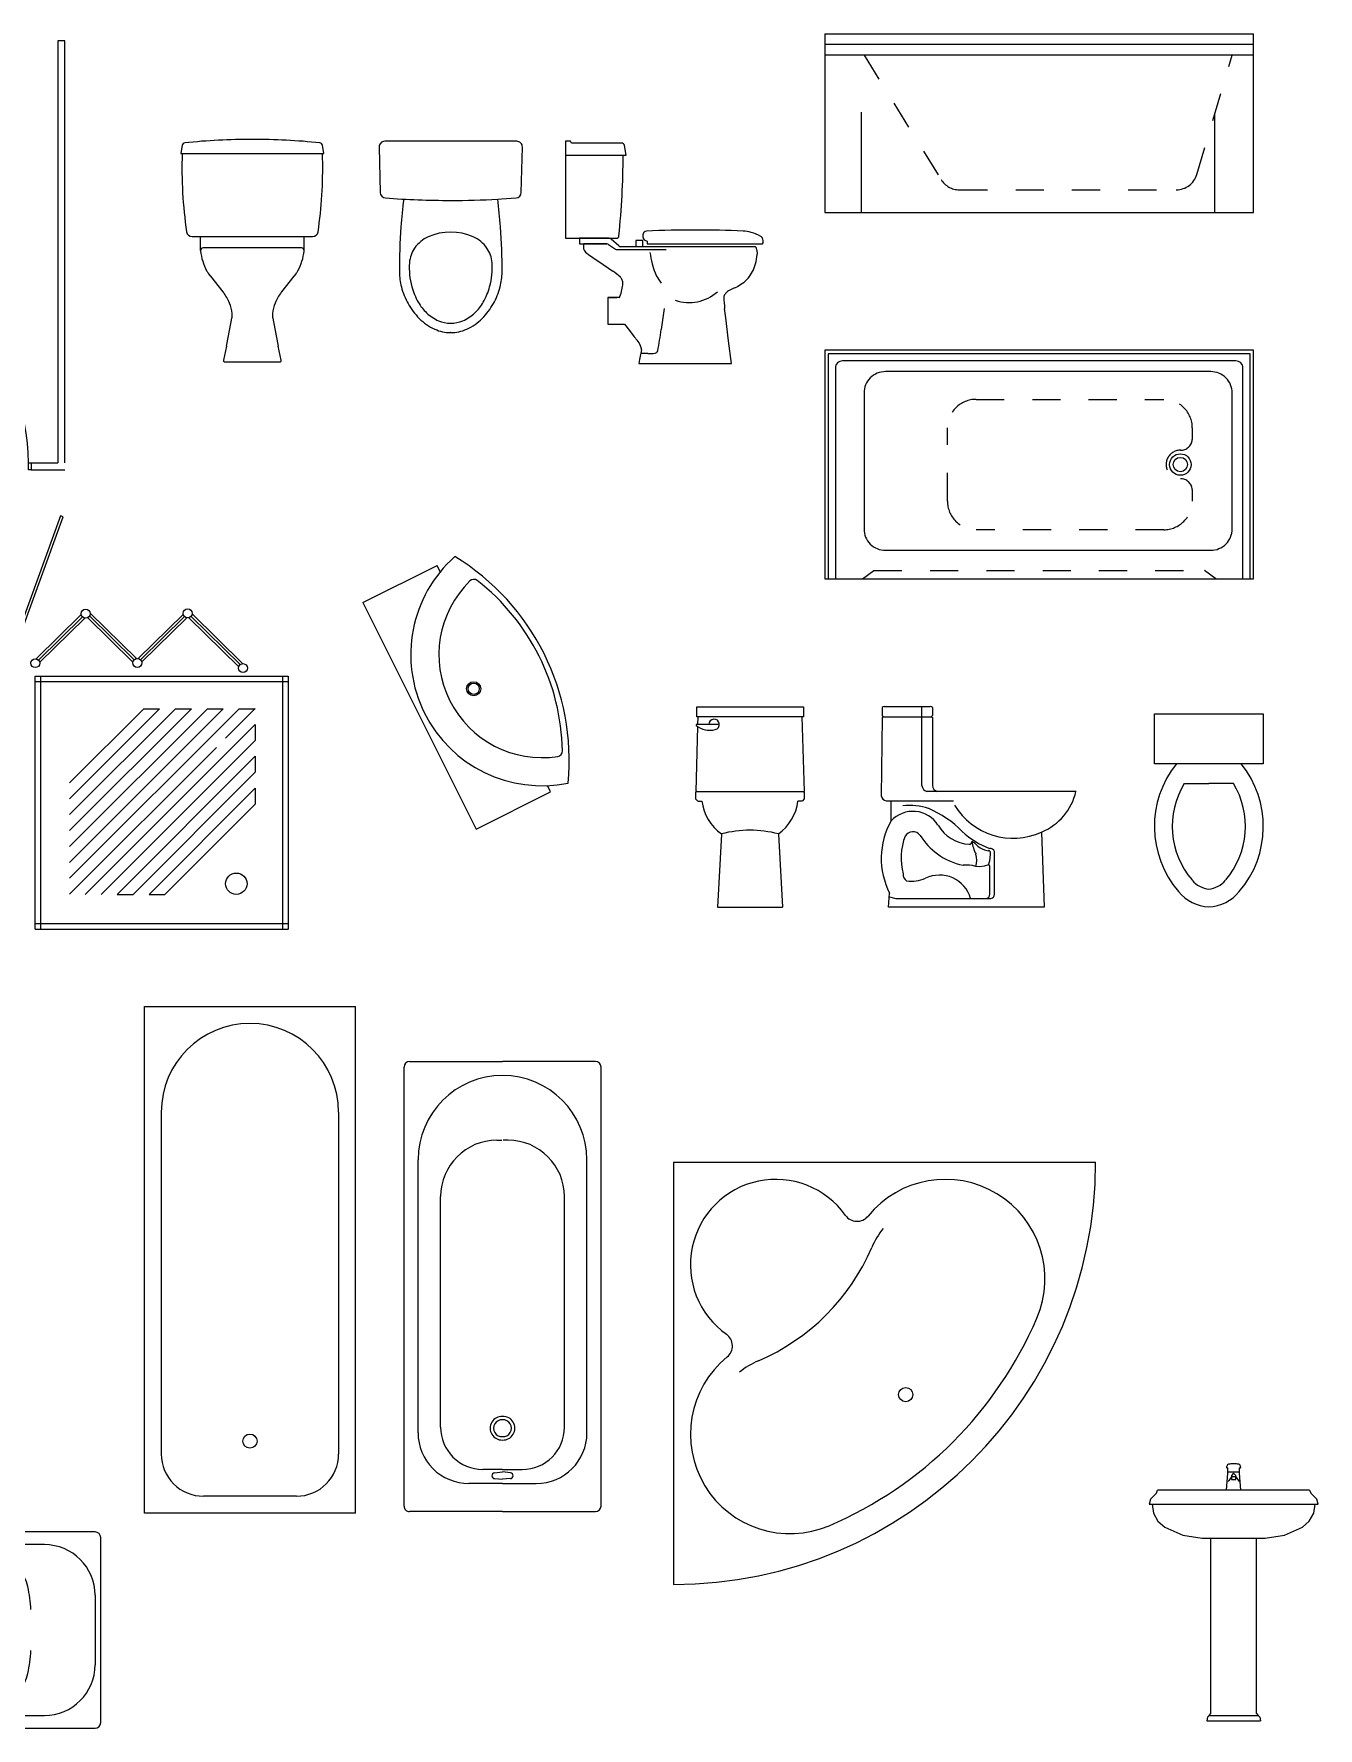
# Model space of a CAD drawing. Header units: millimetres. Extents: x -4763 to 645, y -25 to 217.
# Drawn here: x -50.4 to -45.84, y 17.08 to 23.1 of the extents above; entities that cross this region are included whole.
import ezdxf

# ---------------------------------------------------------------- set-up
doc = ezdxf.new("R2010")
doc.units = ezdxf.units.MM
doc.header["$LTSCALE"] = 0.5
doc.linetypes.add('DASHED', pattern=[15, 12, -3])
doc.linetypes.add('HIDDEN2', pattern=[4.7625, 3.175, -1.5875])
doc.layers.add('A223G3', color=3, linetype='Continuous', lineweight=0)
doc.layers.add('A740G3', color=3, linetype='Continuous', lineweight=0)
doc.layers.add('MEBEL', color=7, linetype='DASHED')

# ---------------------------------------------------------------- blocks, each defined once
blk = doc.blocks.new('sanitario06')
for p, q in [((0, 0.6811), (0, 0.3511)), ((1.58, 0.7011), (0.02, 0.7011)), ((1.6, 0.3511), (1.6, 0.6811)), ((1.32, 0.6511), (0.35, 0.6511)), ((1.3, 0.5711), (0.48, 0.5711)), ((1.5, 0.3511), (1.5, 0.4711)), ((0.28, 0.3711), (0.28, 0.3532)), ((1.45, 0.3511), (1.45, 0.4211)), ((1.4622, 0.3797), (1.4584, 0.3511)), ((1.4827, 0.3792), (1.4849, 0.3511)), ((0, 0.0211), (0, 0.3511)), ((0.28, 0.3311), (0.28, 0.3489)), ((1.45, 0.3511), (1.45, 0.2811)), ((1.4622, 0.3224), (1.4584, 0.351)), ((1.4827, 0.3229), (1.4849, 0.351)), ((1.5, 0.3511), (1.5, 0.2311)), ((1.6, 0.3511), (1.6, 0.0211)), ((1.3, 0.1311), (0.48, 0.1311)), ((1.58, 0.0011), (0.02, 0.0011)), ((1.32, 0.0511), (0.35, 0.0511))]:
    blk.add_line(p, q)
for centre, radius, start, end in [((0.02, 0.6811), 0.02, 90, 180), ((1.58, 0.6811), 0.02, 0, 90), ((0.35, 0.3511), 0.3, 90, 180), ((1.32, 0.4711), 0.18, 0, 90), ((0.48, 0.3711), 0.2, 90, 180), ((1.3, 0.4211), 0.15, 0, 90), ((1.3035, 0.3532), 0.042, 357.03989, 182.96011), ((1.3035, 0.3532), 0.03, 355.85563, 184.14437), ((1.4724, 0.3783), 0.0103, 3.37807, 172.50958), ((0.35, 0.3511), 0.3, 180, 270), ((0.48, 0.3311), 0.2, 180, 270), ((1.3035, 0.3489), 0.042, 177.03989, 2.96011), ((1.3035, 0.3489), 0.03, 175.85563, 4.14437), ((1.4724, 0.3238), 0.0103, 187.49042, 356.62193), ((1.3, 0.2811), 0.15, 270, 0), ((1.32, 0.2311), 0.18, 270, 0), ((0.02, 0.0211), 0.02, 180, 270), ((1.58, 0.0211), 0.02, 270, 0)]:
    blk.add_arc(centre, radius, start, end)
blk = doc.blocks.new('elev_serin_3586')
for p, q in [((0, 25), (0, 0)), ((0, 25), (60, 25)), ((60, 0), (60, 25)), ((60, 23.5), (0, 23.5)), ((60, 22), (0, 22)), ((5.12, 14.06), (5.12, 0)), ((54.53, 13.67), (54.51, 0)), ((0, 0), (60, 0))]:
    blk.add_line(p, q)
at = {"color": 9, "linetype": 'HIDDEN2'}
for p, q in [((5.52, 22), (16.29, 4.61)), ((52.05, 5.33), (57, 22)), ((18.84, 3.19), (49.18, 3.19))]:
    blk.add_line(p, q, dxfattribs=at)
for centre, start, end in [((49.18, 6.19), 270, 343.4659), ((18.84, 6.19), 211.7766, 270)]:
    blk.add_arc(centre, 3, start, end, dxfattribs=at)
blk = doc.blocks.new('plan_serin_3586')
at = {"color": 9, "linetype": 'HIDDEN2'}
for p, q in [((-54.7, -32), (-53.13, -30.84)), ((-53.13, -30.84), (-6.87, -30.84)), ((-5.3, -32), (-6.87, -30.84))]:
    blk.add_line(p, q, dxfattribs=at)
blk.add_lwpolyline([(-60, -32), (0, -32), (0, 0), (-60, 0)], close=True)
blk.add_lwpolyline([(-0.5, -32), (-0.5, -0.5), (-59.5, -0.5), (-59.5, -32)])
blk.add_lwpolyline([(-1.5, -32), (-1.5, -2.5, 0.414214), (-2.5, -1.5), (-57.5, -1.5, 0.414214), (-58.5, -2.5), (-58.5, -32)], format="xyb")
blk.add_lwpolyline([(-51.5, -28), (-6, -28, 0.414214), (-3, -25), (-3, -6, 0.414214), (-6, -3), (-51.5, -3, 0.414214), (-54.5, -6), (-54.5, -25, 0.414214)], format="xyb", close=True)
blk.add_lwpolyline([(-8.58, -21.12, -0.414214), (-12.58, -25.12), (-38.83, -25.12, -0.414214), (-42.83, -21.12), (-42.83, -10.88, -0.414214), (-38.83, -6.88), (-12.58, -6.88, -0.414214), (-8.58, -10.88), (-8.58, -12.51)], format="xyb", dxfattribs=at)
blk.add_lwpolyline([(-8.58, -19.49), (-8.58, -21.12)], dxfattribs=at)
for radius in [1.5, 1]:
    blk.add_circle((-10.25, -16), radius)
for centre, radius, start, end in [((-10.25, -16), 2, 88.3564, 271.6436), ((-10.2, -12.38), 1.62, 268.1623, 355.5992), ((-10.2, -19.62), 1.62, 4.4008, 91.8377)]:
    blk.add_arc(centre, radius, start, end, dxfattribs=at)
blk = doc.blocks.new('elev_cadet_front')
for p, q in [((-7.28, 26.66), (-7.31, 25.59)), ((7.28, 26.66), (7.58, 16.21)), ((-7.32, 25.29), (-7.58, 16.21)), ((-4.28, 25.59), (-7.52, 25.59)), ((-7.52, 25.59), (-7.52, 25.45)), ((-7.41, 16.21), (-7.6, 16.1)), ((-7.6, 16.1), (-7.6, 15.17)), ((-7.6, 15.17), (-7.34, 14.9)), ((-7.58, 16.21), (7.58, 16.21)), ((-7.34, 14.9), (-7.24, 14.86)), ((-7.24, 14.86), (-6.71, 14.86)), ((7.24, 14.86), (6.71, 14.86)), ((7.34, 14.9), (7.24, 14.86)), ((7.6, 15.17), (7.34, 14.9)), ((7.41, 16.21), (7.6, 16.1)), ((7.6, 16.1), (7.6, 15.17)), ((-3.98, 10.25), (-4.54, 0)), ((3.98, 10.25), (4.54, 0)), ((-4.54, 0), (4.54, 0))]:
    blk.add_line(p, q)
blk.add_lwpolyline([(-7.43, 28.03), (7.47, 28.03), (7.47, 26.66), (-7.43, 26.66)], close=True)
for centre, radius, start, end in [((-5.01, 25.59), 0.73, 281.8903, 180), ((-5.67, 27.58), 2.82, 228.9761, 286.67), ((-0.15, 15.63), 6.6, 186.7031, 234.5566), ((0.15, 15.63), 6.6, 305.4434, 353.2969), ((0, -4.61), 15.39, 74.9961, 105.0039)]:
    blk.add_arc(centre, radius, start, end)
blk = doc.blocks.new('elev_cadet_side')
for p, q in [((-11.76, 26.52), (-11.92, 15.59)), ((-11.74, 27.94), (-11.76, 26.83)), ((-11.57, 26.66), (-11.76, 26.83)), ((-11.57, 26.66), (-11.76, 26.52)), ((-11.57, 26.66), (-4.93, 26.66)), ((-11.47, 28.08), (-5.03, 28.08)), ((-6.2, 17.02), (-6.2, 27.94)), ((-4.93, 26.66), (-4.74, 26.83)), ((-4.93, 26.66), (-4.74, 26.53)), ((-4.74, 27.94), (-4.74, 26.83)), ((-4.74, 26.53), (-4.74, 17.02)), ((-11.21, 14.89), (-1.77, 14.89)), ((-10.52, 12.08), (-10.52, 14.89)), ((15.35, 16.21), (-5.51, 16.21)), ((10.52, 10.52), (10.88, 0)), ((3.29, 6.48), (3.39, 7.38)), ((3.39, 7.38), (3.39, 7.71)), ((3.94, 1.82), (3.94, 7.8)), ((1.89, 5.68), (1.32, 5.72)), ((2.52, 5.76), (1.89, 5.68)), ((3.11, 5.92), (2.52, 5.76)), ((3.11, 5.92), (3.29, 6.48)), ((3.3, 5.8), (3.11, 5.92)), ((3.3, 1.82), (3.3, 5.8)), ((-10.88, 0), (-10.72, 1.97)), ((10.88, 0), (-10.88, 0)), ((-10.72, 1.48), (-9.84, 1.23)), ((-9.84, 1.23), (3.46, 1.23))]:
    blk.add_line(p, q)
for centre, radius, start, end in [((-11.45, 27.7), 0.374, 93.0538, 141.608), ((-6.34, 27.94), 0.148, 0.3775, 73.9548), ((-5.02, 27.72), 0.354, 36.9395, 91.0051), ((-5.33, 17.06), 0.869, 182.6229, 257.8139), ((-3.87, 17.06), 0.869, 182.6229, 257.8139), ((-11, 15.81), 0.949, 193.4019, 257.3306), ((-7.96, 5.38), 8.85, 72.2476, 95.8455), ((6.56, 19.23), 9.57, 211.1476, 294.4473), ((7.44, 18.02), 8.11, 292.3133, 347.1078), ((-1.23, 6.84), 10.66, 150.5672, 207.178), ((-7.46, 9.28), 4.14, 32.0855, 137.4929), ((-10.65, 0.91), 13.98, 43.8608, 67.3076), ((-0.16, 6.84), 8.95, 159.5753, 194.1142), ((-7.47, 9.28), 1.28, 37.3954, 147.9129), ((1.58, 15.11), 9.48, 212.17, 233.6438), ((0.73, 14.23), 5.43, 210.4518, 266.5195), ((7.48, 19.36), 11.9, 227.4091, 249.2942), ((1.09, 14.29), 8.53, 232.9954, 259.6836), ((0.48, 9.12), 0.312, 254.2412, 18.6198), ((6.3, 10.02), 5.58, 188.2757, 207.7868), ((-0.55, 6.56), 2.97, 42.4372, 63.3691), ((-1.59, 6.64), 3.05, 342.3671, 14.7124), ((3.64, 11.07), 3.21, 231.3704, 259.4812), ((3.1, 7.63), 0.294, 16.8006, 99.6968), ((3.36, 7.62), 0.609, 16.439, 98.0672), ((-0.01, 1.25), 4.66, 73.4584, 95.2673), ((-7.71, 4.65), 1.13, 179.7269, 236.0033), ((-7.6, 8.31), 4.66, 260.8242, 294.1128), ((-3.73, -0.02), 4.52, 16.0182, 115.7837), ((2.76, 1.77), 0.536, 275.4133, 5.3265), ((3.41, 1.77), 0.536, 275.4133, 5.3265)]:
    blk.add_arc(centre, radius, start, end)
blk = doc.blocks.new('plan_cadet')
for p in [(-3.43, -9.77), (3.43, -9.77)]:
    blk.add_line(p, (0, -9.77))
blk.add_lwpolyline([(-7.6, 0), (7.6, 0), (7.6, -7), (-7.6, -7)], close=True)
for centre, radius, start, end in [((6.42, -15.78), 14.04, 141.3088, 220.4837), ((-6.42, -15.78), 14.04, 319.5163, 38.6912), ((6.42, -15.78), 11.54, 148.6149, 220.4837), ((-6.42, -15.78), 11.54, 319.5163, 31.3851), ((0.32, -21.11), 3.44, 219.5662, 264.6611), ((-0.32, -21.11), 3.44, 275.3389, 320.4338), ((0.32, -21.11), 5.94, 219.5662, 266.9108), ((-0.32, -21.11), 5.94, 273.0892, 320.4338)]:
    blk.add_arc(centre, radius, start, end)
blk = doc.blocks.new('*B222')
at = {"layer": 'A740G3', "color": 0, "linetype": 'ByBlock'}
for p, q in [((1672, 0), (20, 0)), ((0, -20), (0, -35)), ((0, -35), (0, -677)), ((594.123494, -45), (294.327572, -45)), ((1492, -45), (822.992291, -45)), ((1692, -677), (1692, -20)), ((613.488411, -90), (311.596266, -90)), ((774.992291, -93), (774.992291, -102)), ((801.315806, -112), (784.992291, -112)), ((793.711267, -96.847132), (800.517601, -89.52089)), ((794.023213, -105.326678), (801.315809, -112.101752)), ((808.997146, -89.208945), (816.289742, -95.984019)), ((835.347475, -103.470541), (924.370156, -103.470541)), ((944.164202, -95.274473), (965.29701, -74.152215)), ((1335.206557, -112), (958.51102, -112)), ((959.716666, -110.834706), (987.006326, -83.55867)), ((969.954515, -72.410348), (983.180668, -73.329403)), ((835.347475, -125.470541), (924.370156, -125.470541)), ((1672, -225), (1672, -472)), ((774.992291, -595), (774.992291, -604)), ((784.992291, -585), (814.263476, -585)), ((796.214249, -599.624397), (803.446497, -592.784939)), ((837.358311, -579.114983), (926.377493, -578.325791)), ((837.553342, -601.114119), (926.572524, -600.324926)), ((951.781638, -585), (1335.206557, -585)), ((961.852362, -592.647701), (989.382753, -619.68074)), ((294.327572, -652), (594.123494, -652)), ((311.596266, -607), (614.123494, -607)), ((624.123494, -617), (624.123494, -622)), ((795.977488, -608.106375), (802.848501, -615.371991)), ((811.330479, -615.608752), (818.562727, -608.769294)), ((822.992291, -652), (1492, -652)), ((946.438451, -608.345196), (967.75768, -629.279281)), ((972.430443, -630.97979), (985.647929, -629.94352)), ((15, -696.36), (20, -697)), ((20, -697), (1672, -697))]:
    blk.add_line(p, q, dxfattribs=at)
for centre, radius, start, end in [((20, -20), 20, 90, 180), ((1672, -20), 20, 0.001, 90), ((294.327572, -235), 190, 90, 175.6329222222), ((594.123494, -75), 30, 345.5224888889, 90), ((822.992291, -93), 48, 90, 180), ((1492, -225), 180, 0, 90), ((311.596266, -280), 190, 90, 177.3301361111), ((613.488411, -80), 10, 270, 345.5224888889), ((554.670767, -1228.011114), 1139.530084, 78.3390555556, 87.0413222222), ((784.992291, -102), 10, 180, 246.8796361111), ((798.107013, -100.930932), 6, 137.1068444444, 227.1068472222), ((804.913346, -93.60469), 6, 47.1068444444, 137.1068444444), ((835.347475, -75.470541), 50, 227.1068472222, 270), ((835.347475, -75.470541), 28, 227.1068472222, 270), ((924.370156, -75.470541), 28, 270, 314.9856972222), ((924.370156, -75.470541), 50, 270, 314.9856972222), ((969.538591, -78.395914), 6, 86.0250333333, 134.9856944444), ((982.764745, -79.31497), 6, 314.9856972222, 86.0250333333), ((1335.206557, -212), 100, 10.2321555556, 90), ((1780.55625, -348.5), 1680.55625, 175.6329222222, 184.3670777778), ((579.006763, -348.5), 868.420704, 4.81425, 10.2321555556), ((1780.55625, -348.5), 1660.55625, 177.3301361111, 182.6698638889), ((305, -348.5), 25, 0, 180), ((305, -348.5), 25, 180, 360), ((579.006763, -348.5), 868.420704, 349.7678444444, 355.18575), ((294.327572, -462), 190, 184.3670777778, 270), ((311.596266, -417), 190, 182.6698638889, 270), ((1492, -472), 180, 270, 0), ((1335.206557, -485), 100, 270, 349.7678444444), ((554.391233, 531.47511), 1140.041016, 273.0033805556, 281.6699888889), ((784.992291, -595), 10, 113.1383916667, 180), ((800.336857, -603.983767), 6, 133.4010888889, 223.4010916667), ((837.801564, -629.113019), 50, 90.5079361111, 133.4010888889), ((837.801564, -629.113019), 28, 90.5079361111, 133.4010888889), ((926.820746, -628.323826), 50, 45.5222416667, 90.5079361111), ((926.820746, -628.323826), 28, 45.5222416667, 90.5079361111), ((594.123494, -622), 30, 270, 0), ((614.123494, -617), 10, 0, 90), ((822.992291, -604), 48, 180, 270), ((807.207871, -611.249383), 6, 223.4010916667, 313.4010916667), ((971.961474, -624.998146), 6, 225.5222444444, 274.4829055556), ((985.17896, -623.961875), 6, 274.4829055556, 45.5222416667), ((20, -677), 20, 180, 270), ((1672, -677), 20, 270.0010027778, 359.9990027778)]:
    blk.add_arc(centre, radius, start, end, dxfattribs=at)
blk = doc.blocks.new('PLUMBING0061')
at = {"color": 0, "linetype": 'ByBlock'}
blk.add_blockref('*B222', (0, 0), dxfattribs=at)
blk = doc.blocks.new('*B234')
at = {"layer": 'A740G3', "color": 0, "linetype": 'ByBlock'}
for p, q in [((0, 0), (-234.52, 0)), ((234.52, 0), (0, 0)), ((-254.51, -20.48), (-250.68, -181.61)), ((250.68, -181.61), (254.51, -20.48)), ((167.17, -205.47), (180.72, -204.67)), ((180.72, -204.67), (232.25, -201.08)), ((0, -680), (-0.6, -680))]:
    blk.add_line(p, q, dxfattribs=at)
for centre, radius, start, end in [((-234.52, -20), 20, 90, 181.364003), ((234.52, -20), 20, 358.637003, 90.001), ((-230.68, -181.14), 20, 181.363003, 265.496003), ((-5.19, 2682.36), 2892.36, 265.497003, 270.103003), ((3718.84, -634.66), 3909.63, 173.697, 175.153), ((5.18, 2682.25), 2892.25, 269.897003, 273.211003), ((-3715.01, -634.29), 3905.77, 4.845997, 6.302997), ((230.68, -181.14), 20, 274.506003, 358.639003), ((1813.6, -451.67), 1995.85, 175.766, 180.380003), ((-32.63, -446.2), 116.58, 113.903, 145.145), ((0, -519.84), 197.12, 66.096997, 113.903), ((32.63, -446.2), 116.58, 34.854997, 66.096997), ((-1813.6, -451.67), 1995.86, 359.620003, 4.234), ((-42.79, -439.13), 104.2, 145.145, 175.886), ((42.8, -439.13), 104.2, 4.114, 34.854997), ((36.92, -463.45), 219.13, 180.379003, 194.333003), ((102.6, -449.58), 249.96, 175.886, 195.593003), ((-102.6, -449.58), 249.96, 344.407003, 4.113997), ((-36.92, -463.45), 219.13, 345.667003, 359.621003), ((57.38, -458.22), 240.25, 194.334003, 209.623003), ((100.37, -450.21), 247.66, 195.592003, 209.381003), ((-100.37, -450.21), 247.66, 330.619003, 344.408003), ((-57.38, -458.22), 240.25, 330.377003, 345.666003), ((67.45, -452.5), 251.84, 209.623003, 224.554003), ((24.19, -493.1), 160.22, 209.382003, 226.549003), ((-24.19, -493.1), 160.22, 313.451003, 330.618003), ((-67.45, -452.5), 251.84, 315.446003, 330.377003), ((18.59, -500.61), 183.26, 224.555003, 245.711003), ((15.86, -501.89), 148.12, 226.548003, 246.554003), ((0, -538.46), 108.25, 246.554003, 270), ((0, -538.46), 108.25, 270, 293.446003), ((-15.86, -501.89), 148.12, 293.446003, 313.452003), ((-18.58, -500.61), 183.26, 294.289003, 315.445003), ((0.3, -541.86), 138.14, 245.587003, 269.876003), ((-0.6, -540.46), 139.54, 270, 294.289003)]:
    blk.add_arc(centre, radius, start, end, dxfattribs=at)
blk = doc.blocks.new('PLUMBING0014')
at = {"color": 0, "linetype": 'ByBlock'}
blk.add_blockref('*B234', (0, 0), dxfattribs=at)
blk = doc.blocks.new('*B236')
at = {"layer": 'A740G3', "color": 0, "linetype": 'ByBlock'}
for p, q in [((-248.93, 769.84), (-254.51, 740)), ((-254.51, 740), (-249.1, 740)), ((-249.1, 740), (249.11, 740)), ((254.51, 740), (248.94, 769.84)), ((249.61, 723.83), (249.11, 740)), ((249.11, 740), (254.51, 740)), ((-213.65, 445), (213.65, 445)), ((-184.36, 395), (-184.36, 445)), ((184.37, 395), (184.37, 445)), ((174.37, 405), (-174.36, 405)), ((-92.26, 55.08), (-102.97, 6.07)), ((-98.09, 0), (98.09, 0)), ((102.97, 6.07), (92.26, 55.08))]:
    blk.add_line(p, q, dxfattribs=at)
for centre, radius, start, end in [((-15.93, -1290.95), 2081.01, 89.561, 96.186), ((15.93, -1290.94), 2081, 83.813997, 90.438997), ((1249.36, 685.08), 1499.47, 177.900997, 188.570003), ((-239.1, 768), 10, 96.187997, 169.415), ((-1249.24, 685.07), 1499.35, 351.430003, 1.481328), ((239.11, 768), 10, 10.585, 83.812), ((-213.65, 465), 20, 189.679003, 269.998003), ((213.65, 465), 20, 270.002003, 350.321003), ((-174.36, 395), 10, 89.998, 187.365003), ((24.79, 420.75), 210.81, 187.367003, 207.484003), ((-24.78, 420.75), 210.81, 332.516003, 352.633003), ((174.37, 395), 10, 352.632003, 89.999), ((-115.84, 347.59), 52.29, 207.482003, 220.745003), ((-1031.15, -441), 1155.87, 36.573, 40.747), ((1031.15, -441), 1155.87, 139.252997, 143.427), ((115.84, 347.59), 52.29, 319.255003, 332.518003), ((-243.86, 143.13), 175.55, 22.027997, 36.573), ((243.86, 143.13), 175.55, 143.427, 157.972), ((-203.8, 159.33), 132.34, 5.261997, 22.028997), ((203.8, 159.33), 132.34, 157.971, 174.738), ((-2410.4, 561.57), 2372.83, 347.675003, 350.132003), ((-134.67, 165.7), 62.92, 350.132003, 5.262997), ((134.67, 165.7), 62.92, 174.738, 189.868003), ((2410.4, 561.56), 2372.83, 189.868003, 192.325003), ((-98.09, 5), 5, 167.675997, 270), ((98.09, 5), 5, 270.001003, 12.324997)]:
    blk.add_arc(centre, radius, start, end, dxfattribs=at)
blk = doc.blocks.new('PLUMBING0015')
at = {"color": 0, "linetype": 'ByBlock'}
blk.add_blockref('*B236', (0, 0), dxfattribs=at)
blk = doc.blocks.new('*B238')
at = {"layer": 'A740G3', "color": 0, "linetype": 'ByBlock'}
for p, q in [((17.98, 790.06), (0, 790.06)), ((0, 790.06), (0, 445)), ((21.25, 783.17), (17.98, 790.06)), ((199.23, 783.17), (21.25, 783.17)), ((0, 740), (205, 740)), ((205, 740), (215, 740)), ((215, 740), (209.09, 774.84)), ((0, 445), (180, 445)), ((155.52, 445), (50, 445)), ((50, 445), (50, 425)), ((50, 425), (65, 425)), ((65, 425), (146.97, 425)), ((146.97, 425), (65, 425)), ((152.52, 423.32), (177.48, 406.68)), ((189.4, 417.61), (162.26, 442.39)), ((275, 437), (250, 437)), ((250, 437), (250, 415)), ((275, 415), (275, 437)), ((290, 435), (290, 425)), ((290, 425), (700, 425)), ((112.94, 366.6), (119, 362.56)), ((119, 362.56), (168.48, 328.15)), ((183.03, 405), (357.75, 405)), ((675, 415), (195, 415)), ((330, 300), (340, 285)), ((166.04, 235), (150, 235)), ((150, 235), (150, 140)), ((150, 235), (182.08, 235)), ((190.98, 235.1), (166.04, 235)), ((350, 195), (340.14, 121.04)), ((569.45, 161.93), (565.38, 195.55)), ((150, 140), (210, 140)), ((210, 140), (227.06, 117.52)), ((579.66, 80.96), (569.45, 161.93)), ((227.06, 117.52), (244.32, 95.19)), ((244.32, 95.19), (254.55, 82.57)), ((590, 0), (579.66, 80.96)), ((262.79, 13.95), (260, 0)), ((260, 0), (590, 0)), ((269.89, 48.46), (262.79, 13.95)), ((292.19, 35), (267.07, 35))]:
    blk.add_line(p, q, dxfattribs=at)
for centre, radius, start, end in [((199.23, 773.17), 10, 9.615997, 89.994997), ((-2896.77, 759.83), 3101.83, 354.342003, 359.634003), ((100.5, 415.5), 36.75, 165.018, 200.556003), ((146.97, 415), 10, 56.313, 90.003), ((155.52, 435), 10, 47.611, 90.001), ((180, 455), 10, 270.001003, 354.348003), ((293.1, 453.9), 18.87, 136.52, 181.258003), ((293.92, 453.92), 19.69, 181.261003, 225.002003), ((288.3, 458.46), 12.25, 92.274997, 136.516), ((292.5, 452.5), 17.68, 225.000003, 261.869003), ((462.39, -3913.97), 4388.14, 90, 92.28), ((462.36, -3571.66), 4045.83, 87.607997, 90), ((626.12, 348.61), 122.14, 73.811, 87.607997), ((619.23, 324.88), 146.85, 59.679, 73.812), ((684.24, 436.04), 18.08, 18.627997, 59.675), ((681.16, 435), 21.33, 332.039003, 18.633), ((81.07, 408.21), 16, 200.557003, 232.465003), ((394.96, 816.75), 531.19, 232.463003, 237.932003), ((183.03, 415), 10, 236.306003, 269.995003), ((196.14, 425), 10, 227.605003, 269.996003), ((629.99, 434.99), 332.41, 186.910003, 194.035003), ((379.59, 428.22), 304.35, 345.964003, 352.369003), ((647.5, 395), 34, 9.462997, 36.027), ((638.62, 393.52), 43, 352.368003, 9.461997), ((47.79, 151.76), 213.72, 46.507, 55.618), ((176.02, 286.92), 27.42, 20.882997, 46.507), ((529.86, 409.97), 229.2, 194.036003, 202.470003), ((437.89, 371.93), 129.67, 202.471003, 213.692003), ((560.74, 380.91), 117.17, 308.803003, 318.815003), ((564.16, 377.92), 112.63, 318.814003, 332.890003), ((548.27, 386.06), 130.48, 332.889003, 345.962003), ((-49.26, 322.11), 257.01, 340.867003, 346.395003), ((90.63, 288.25), 113.07, 346.395003, 358.199003), ((172.75, 285.67), 30.91, 358.202003, 20.886), ((439.61, 366.95), 150.37, 250.736494, 311.883372), ((576.49, 235.32), 14.14, 154.793, 182.100003), ((596.18, 226.06), 35.9, 135.544997, 154.8), ((605.4, 217.01), 48.82, 119.055, 135.546), ((655.32, 127.15), 151.61, 111.183, 119.053), ((573.34, 338.68), 75.25, 291.186003, 301.152003), ((508.7, 445.65), 200.23, 301.148003, 308.802003), ((188.5, 239.97), 5.46, 296.976003, 337.464003), ((1053.72, 252.88), 491.69, 182.107003, 186.695003), ((-876.42, 283.24), 1227.32, 348.801003, 352.406003), ((188.42, 27.3), 86.19, 24.688, 39.889), ((233.2, 48.4), 36.69, 0.093997, 23.956), ((292.19, 239.63), 204.63, 270, 277.262003), ((316.53, 48.69), 12.15, 277.263003, 307.394003), ((318, 46.76), 9.71, 307.393003, 348.800003)]:
    blk.add_arc(centre, radius, start, end, dxfattribs=at)
blk = doc.blocks.new('PLUMBING0016')
at = {"color": 0, "linetype": 'ByBlock'}
blk.add_blockref('*B238', (0, 0), dxfattribs=at)
blk = doc.blocks.new('*B240')
at = {"layer": 'A740G3', "color": 0, "linetype": 'ByBlock'}
for p, q in [((105, 0), (105, 690)), ((130, 0), (130, 690)), ((95, 0), (105, 0)), ((95, -25), (95, 0)), ((105, 0), (105, -25)), ((105, 0), (130, 0)), ((795, -25), (795, 0)), ((795, 0), (805, 0)), ((805, 0), (805, -25)), ((105, -25), (95, -25)), ((805, -25), (795, -25))]:
    blk.add_line(p, q, dxfattribs=at)
blk.add_arc((105, 0), 690, 0, 90, dxfattribs=at)
blk = doc.blocks.new('*B241')
at = {"layer": 'A740G3', "color": 0, "linetype": 'ByBlock'}
for p, q in [((604.7, 1500), (295.3, 1500)), ((295.3, 1500), (295.3, 1463.3)), ((604.7, 1463.3), (295.3, 1463.3)), ((295.3, 1463.3), (323.7, 1298.3)), ((604.7, 1463.3), (576.2, 1297.6)), ((604.7, 1500), (604.7, 1463.3)), ((360.5, 1382.5), (539.5, 1382.5)), ((360.5, 1325.6), (360.5, 1382.5)), ((539.5, 1325.6), (539.5, 1382.4))]:
    blk.add_line(p, q, dxfattribs=at)
for centre, radius, start, end in [((470.6, 1139.2), 216.6, 120.57179, 141.41699), ((418.4, 1127.6), 231.7, 39.26462, 58.54396), ((539.5, 1382.4), 0.05, 0, 90), ((497.7, 1116), 252.1, 141.14249, 161.98769), ((383.3, 1106.2), 272.4, 18.79523, 38.07458), ((520.1, 1103.9), 187.2, 142.42021, 160.70998), ((495.7, 1108.6), 165.4, 120.28256, 138.57232), ((459.2, 1140.4), 120.6, 94.57409, 112.86385), ((439.9, 1140.4), 120.6, 67.13615, 85.42591), ((403.4, 1108.6), 165.4, 41.42768, 59.71744), ((379, 1103.9), 187.2, 19.29002, 37.57978), ((517.5, 1101.7), 275.6, 160.43402, 181.27923), ((555.7, 1095.6), 223.7, 161.71174, 180.00151), ((451, 1151.5), 62.5, 163.73979, 376.2602), ((343.4, 1095.6), 223.7, 359.99849, 18.28826), ((359.4, 1098.2), 297.7, 359.50371, 18.78304), ((517.5, 1089.4), 275.6, 178.72077, 199.56598), ((555.7, 1095.6), 223.7, 179.99849, 198.28826), ((343.4, 1095.6), 223.7, 341.71174, 0.00151), ((359.4, 1093), 297.7, 341.21696, 0.49629), ((520.1, 1087.2), 187.2, 199.29002, 217.57979), ((379, 1087.2), 187.2, 322.42022, 340.70998), ((497.7, 1075.1), 252.1, 198.01231, 218.85751), ((470.6, 1052), 126.6, 218.58309, 236.87285), ((428.5, 1052), 126.6, 303.12715, 321.41691), ((383.3, 1084.9), 272.4, 321.92543, 341.20477), ((461.2, 1041.3), 202.5, 217.90025, 238.74545), ((377.4, 908.4), 45.1, 242.0583, 57.89516), ((449.6, 1011.4), 100.8, 254.21889, 269.99997), ((449.6, 1011.4), 100.8, 270, 286.32979), ((522.6, 908.4), 45.1, 122.10484, 297.9417), ((428.5, 1052), 216.6, 302.13756, 321.4169), ((449.6, 1011.4), 150.8, 250.61804, 270.00001), ((449.6, 1011.4), 150.8, 269.99998, 289.60311)]:
    blk.add_arc(centre, radius, start, end, dxfattribs=at)
blk = doc.blocks.new('*B242')
at = {"layer": 'A223G3', "color": 0, "linetype": 'ByBlock'}
for p, q in [((925, 1500), (900, 1500)), ((900, 1500), (900, 0)), ((925, 0), (925, 1500)), ((95, 0), (0, 0)), ((805, 0), (900, 0)), ((95, -25), (0, -25)), ((805, -25), (925, -25))]:
    blk.add_line(p, q, dxfattribs=at)
for name in ['*B241', '*B240']:
    blk.add_blockref(name, (0, 0), dxfattribs=at)
blk = doc.blocks.new('PLUMBING0017')
at = {"color": 0, "linetype": 'ByBlock'}
blk.add_blockref('*B242', (0, 0), dxfattribs=at)

msp = doc.modelspace()

# ---------------------------------------------------------------- linework, layer by layer
at = {"layer": 'MEBEL'}
for p, q in [((-50.30363, 21.38901), (-50.46778, 20.93803)), ((-50.46746, 20.90967), (-50.29424, 21.38559))]:
    msp.add_line(p, q, dxfattribs=at)
at = {"layer": 'MEBEL', "linetype": 'Continuous'}
for p, q in [((-50.29424, 21.38559), (-50.30363, 21.38901)), ((-46.15994, 18.01053), (-46.15704, 18.01763)), ((-46.15994, 18.00659), (-46.15994, 18.01053)), ((-46.15985, 18.00583), (-46.15994, 18.00659)), ((-46.15897, 18.00509), (-46.15985, 18.00583)), ((-46.15733, 18.00439), (-46.15897, 18.00509)), ((-46.15713, 18.00433), (-46.15733, 18.00439)), ((-46.15704, 18.01763), (-46.15645, 18.01827)), ((-46.15704, 17.98629), (-46.15704, 18.00629)), ((-46.15645, 18.01827), (-46.15523, 18.01888)), ((-46.15523, 18.01888), (-46.15341, 18.01944)), ((-46.15341, 18.01944), (-46.15105, 18.01994)), ((-46.15105, 18.01994), (-46.14823, 18.02035)), ((-46.14823, 18.02035), (-46.14502, 18.02068)), ((-46.14502, 18.02068), (-46.14154, 18.0209)), ((-46.14154, 18.0209), (-46.13789, 18.02101)), ((-46.13789, 18.02101), (-46.13418, 18.02101)), ((-46.13418, 18.02101), (-46.13053, 18.0209)), ((-46.13053, 18.0209), (-46.12705, 18.02068)), ((-46.12705, 18.02068), (-46.12384, 18.02035)), ((-46.12384, 18.02035), (-46.12102, 18.01994)), ((-46.12102, 18.01994), (-46.11866, 18.01944)), ((-46.11866, 18.01944), (-46.11684, 18.01888)), ((-46.11684, 18.01888), (-46.11562, 18.01827)), ((-46.11562, 18.01827), (-46.11504, 18.01763)), ((-46.11504, 18.01763), (-46.11214, 18.01053)), ((-46.11504, 17.98629), (-46.11504, 18.00629)), ((-46.11474, 18.00439), (-46.11494, 18.00433)), ((-46.1131, 18.00509), (-46.11474, 18.00439)), ((-46.11222, 18.00583), (-46.1131, 18.00509)), ((-46.11214, 18.00659), (-46.11222, 18.00583)), ((-46.11214, 18.00659), (-46.11214, 18.01053)), ((-46.16104, 17.92629), (-46.15704, 17.98629)), ((-46.15704, 17.99104), (-46.11504, 17.99104)), ((-46.14323, 17.97393), (-46.15563, 17.95764)), ((-46.13604, 17.98629), (-46.14323, 17.9791)), ((-46.14323, 17.9791), (-46.14323, 17.96393)), ((-46.12884, 17.97393), (-46.14323, 17.97393)), ((-46.14323, 17.96393), (-46.12884, 17.96393)), ((-46.12884, 17.9791), (-46.13604, 17.98629)), ((-46.12884, 17.96393), (-46.12884, 17.9791)), ((-46.12884, 17.97393), (-46.11644, 17.95764)), ((-46.11104, 17.92629), (-46.11504, 17.98629)), ((-46.43124, 17.8943), (-46.43604, 17.87629)), ((-46.41811, 17.90754), (-46.43124, 17.8943)), ((-46.41811, 17.90754), (-46.41048, 17.91574)), ((-46.41048, 17.91574), (-46.40604, 17.92629)), ((-45.86603, 17.92629), (-46.40604, 17.92629)), ((-45.86603, 17.92629), (-45.86159, 17.91574)), ((-45.86159, 17.91574), (-45.85396, 17.90754)), ((-45.84084, 17.8943), (-45.85396, 17.90754)), ((-45.83604, 17.87629), (-45.84084, 17.8943)), ((-46.43604, 17.87629), (-45.83604, 17.87629)), ((-46.42604, 17.87629), (-46.42059, 17.84432)), ((-46.42059, 17.84432), (-46.40488, 17.81595)), ((-45.86719, 17.81595), (-45.85148, 17.84432)), ((-45.85148, 17.84432), (-45.84604, 17.87629)), ((-46.40488, 17.81595), (-46.38067, 17.79437)), ((-46.38067, 17.79437), (-46.31703, 17.766)), ((-46.31703, 17.766), (-46.24804, 17.75629)), ((-46.02404, 17.75629), (-45.95504, 17.766)), ((-45.95504, 17.766), (-45.89141, 17.79437)), ((-45.89141, 17.79437), (-45.86719, 17.81595)), ((-46.24804, 17.75629), (-46.02404, 17.75629)), ((-46.2173, 17.13284), (-46.2173, 17.75629)), ((-46.05477, 17.13284), (-46.05477, 17.75629)), ((-46.22909, 17.11984), (-46.23104, 17.10628)), ((-46.23104, 17.10628), (-46.04104, 17.10628)), ((-46.22323, 17.12611), (-46.22909, 17.11984)), ((-46.22323, 17.12611), (-46.2173, 17.13284)), ((-46.22323, 17.12611), (-46.04884, 17.12611)), ((-46.05477, 17.13284), (-46.04884, 17.12611)), ((-46.04298, 17.11984), (-46.04884, 17.12611)), ((-46.04298, 17.11984), (-46.04104, 17.10628))]:
    msp.add_line(p, q, dxfattribs=at)
at = {"layer": 'MEBEL', "linetype": 'Continuous', "ltscale": 100}
for p, q in [((-49.22946, 21.08104), (-48.9656, 21.21297)), ((-48.95444, 21.19065), (-48.9656, 21.21297)), ((-49.22946, 21.08104), (-48.82697, 20.27606)), ((-48.56311, 20.40798), (-48.57427, 20.4303)), ((-48.82697, 20.27606), (-48.56311, 20.40798))]:
    msp.add_line(p, q, dxfattribs=at)
at = {"layer": 'MEBEL', "linetype": 'ByBlock'}
for p, q in [((-50.39032, 20.88085), (-50.22985, 21.0386)), ((-50.38223, 20.87646), (-50.2256, 21.03045)), ((-50.37798, 20.8683), (-50.21752, 21.02605)), ((-50.04654, 20.86931), (-50.20733, 21.02738)), ((-50.04228, 20.87746), (-50.20084, 21.03334)), ((-50.0342, 20.88186), (-50.1987, 21.04358)), ((-50.02786, 20.88186), (-49.8674, 21.03961)), ((-50.01978, 20.87746), (-49.86314, 21.03145)), ((-50.01552, 20.86931), (-49.85506, 21.02706)), ((-49.67048, 20.8528), (-49.84792, 21.02724)), ((-49.66546, 20.86021), (-49.84016, 21.03196)), ((-49.65652, 20.86376), (-49.83624, 21.04045)), ((-50.39396, 20.81937), (-50.39346, 20.81987)), ((-50.39396, 19.91987), (-50.39396, 20.81937)), ((-50.39346, 20.81987), (-49.49446, 20.81987)), ((-50.39346, 20.79987), (-49.49446, 20.79987)), ((-50.37396, 19.91987), (-50.37396, 20.81937)), ((-49.51396, 19.92037), (-49.51396, 20.81937)), ((-49.49396, 19.92037), (-49.49396, 20.81937)), ((-49.66879, 20.70382), (-50.27172, 20.10088)), ((-49.72536, 20.70382), (-50.27172, 20.15745)), ((-49.78193, 20.70382), (-50.27172, 20.21402)), ((-49.72536, 20.70382), (-50.27172, 20.15745)), ((-49.8385, 20.70382), (-50.27172, 20.27059)), ((-50.0082, 20.70382), (-50.27172, 20.4403)), ((-49.95163, 20.70382), (-50.27172, 20.38373)), ((-49.89506, 20.70382), (-50.27172, 20.32716)), ((-50.0082, 20.70382), (-49.95163, 20.70382)), ((-49.89506, 20.70382), (-49.8385, 20.70382)), ((-49.78193, 20.70382), (-49.72536, 20.70382)), ((-49.61172, 20.70432), (-49.71744, 20.5986)), ((-49.66879, 20.70382), (-49.61172, 20.70382)), ((-49.61172, 20.64775), (-50.21565, 20.04382)), ((-49.61172, 20.64775), (-49.61172, 20.59118)), ((-49.74987, 20.56616), (-50.27172, 20.04432)), ((-49.61172, 20.59118), (-50.15909, 20.04382)), ((-49.61172, 20.53461), (-50.10252, 20.04382)), ((-49.61172, 20.53461), (-49.61172, 20.47804)), ((-49.61172, 20.47804), (-50.04595, 20.04382)), ((-49.61172, 20.42147), (-49.98938, 20.04382)), ((-49.61172, 20.42147), (-49.61172, 20.3649)), ((-49.61172, 20.3649), (-49.93281, 20.04382)), ((-50.10252, 20.04382), (-50.04595, 20.04382)), ((-49.98938, 20.04382), (-49.93281, 20.04382)), ((-50.39396, 19.93987), (-49.49446, 19.93987)), ((-50.39396, 19.91987), (-49.49446, 19.91987)), ((-49.49396, 19.92037), (-49.49446, 19.91987)), ((-50.00574, 19.64492), (-49.25574, 19.64493)), ((-50.00571, 17.84492), (-50.00574, 19.64492)), ((-49.25571, 17.84493), (-49.25574, 19.64493)), ((-49.94573, 19.26992), (-49.94571, 18.05492)), ((-49.31573, 19.26993), (-49.31571, 18.05493)), ((-48.12662, 19.09165), (-46.62662, 19.09165)), ((-48.12662, 19.09165), (-48.12662, 17.59165)), ((-49.46571, 17.90493), (-49.79571, 17.90492)), ((-49.25571, 17.84493), (-50.00571, 17.84492))]:
    msp.add_line(p, q, dxfattribs=at)
for centre, radius in [((-50.21434, 21.04151), 0.01578), ((-49.85189, 21.04252), 0.01578), ((-50.39349, 20.8654), 0.01578), ((-50.03103, 20.8664), 0.01578), ((-49.65544, 20.84801), 0.01578), ((-49.67923, 20.08166), 0.03801), ((-47.30103, 18.26606), 0.02527), ((-49.63071, 18.10082), 0.025)]:
    msp.add_circle(centre, radius, dxfattribs=at)
at = {"layer": 'MEBEL', "linetype": 'Continuous', "ltscale": 100}
for radius in [0.025, 0.02]:
    msp.add_circle((-48.83591, 20.7747), radius, dxfattribs=at)
for centre, radius, start, end in [((-48.59354, 20.89588), 0.46598, 131.612692, 281.51741), ((-49.34397, 20.52067), 0.84739, 354.48907, 58.641032), ((-48.59354, 20.89588), 0.36598, 134.332009, 278.798094), ((-48.83531, 21.14336), 0.02, 51.975609, 134.332009), ((-49.30829, 20.53851), 0.78783, 1.154493, 51.975609), ((-48.54062, 20.55398), 0.02, 278.798094, 1.154493)]:
    msp.add_arc(centre, radius, start, end, dxfattribs=at)
at = {"layer": 'MEBEL', "linetype": 'ByBlock'}
for centre, radius, start, end in [((-49.63073, 19.26992), 0.315, 0.001, 180.001), ((-48.12662, 19.09165), 1.5, 270, 0), ((-47.76268, 18.7277), 0.30329, 35.341026, 234.658974), ((-47.16037, 18.67715), 0.35384, 336.781992, 140.865969), ((-47.47404, 18.93238), 0.05055, 215.341026, 320.865969), ((-47.16037, 18.67715), 0.28408, 140.865969, 156.781992), ((-48.12662, 19.09165), 0.76732, 293.218008, 336.781992), ((-48.12662, 19.09165), 1.40524, 293.218008, 336.781992), ((-47.96735, 18.43907), 0.05055, 309.134031, 54.658974), ((-47.71213, 18.1254), 0.35384, 129.134031, 293.218008), ((-47.71213, 18.1254), 0.28408, 113.218008, 129.134031), ((-49.79571, 18.05492), 0.15, 180.001, 270.001), ((-49.46571, 18.05493), 0.15, 270.001, 0.001)]:
    msp.add_arc(centre, radius, start, end, dxfattribs=at)

# ---------------------------------------------------------------- block references
for name, p, xscale, yscale, zscale in [('PLUMBING0017', (-51.213, 21.57731), 0.001, 0.001, 0.001), ('elev_serin_3586', (-47.58896, 22.46698), 0.0254, 0.0254, 0.0254), ('PLUMBING0015', (-49.62231, 21.93656), 0.001, 0.001, 0.001), ('PLUMBING0014', (-48.91738, 22.72018), 0.001, 0.001, 0.001), ('PLUMBING0016', (-48.50973, 21.93057), 0.001, 0.001, 0.001), ('plan_serin_3586', (-46.06496, 21.97789), 0.0254, 0.0254, 0.0254), ('elev_cadet_front', (-47.85453, 19.99803), 0.0254, 0.0254, 0.0254), ('elev_cadet_side', (-47.086, 19.99803), 0.0254, 0.0254, 0.0254), ('plan_cadet', (-46.22412, 20.68604), 0.0254, 0.0254, 0.0254), ('PLUMBING0061', (-51.85302, 17.77775), 0.001, 0.001, 0.001)]:
    msp.add_blockref(name, p, dxfattribs=dict(xscale=xscale, yscale=yscale, zscale=zscale))
at = {"rotation": 270}
msp.add_blockref('sanitario06', (-49.08457, 19.45011), dxfattribs=at)

doc.saveas('drawing.dxf')
